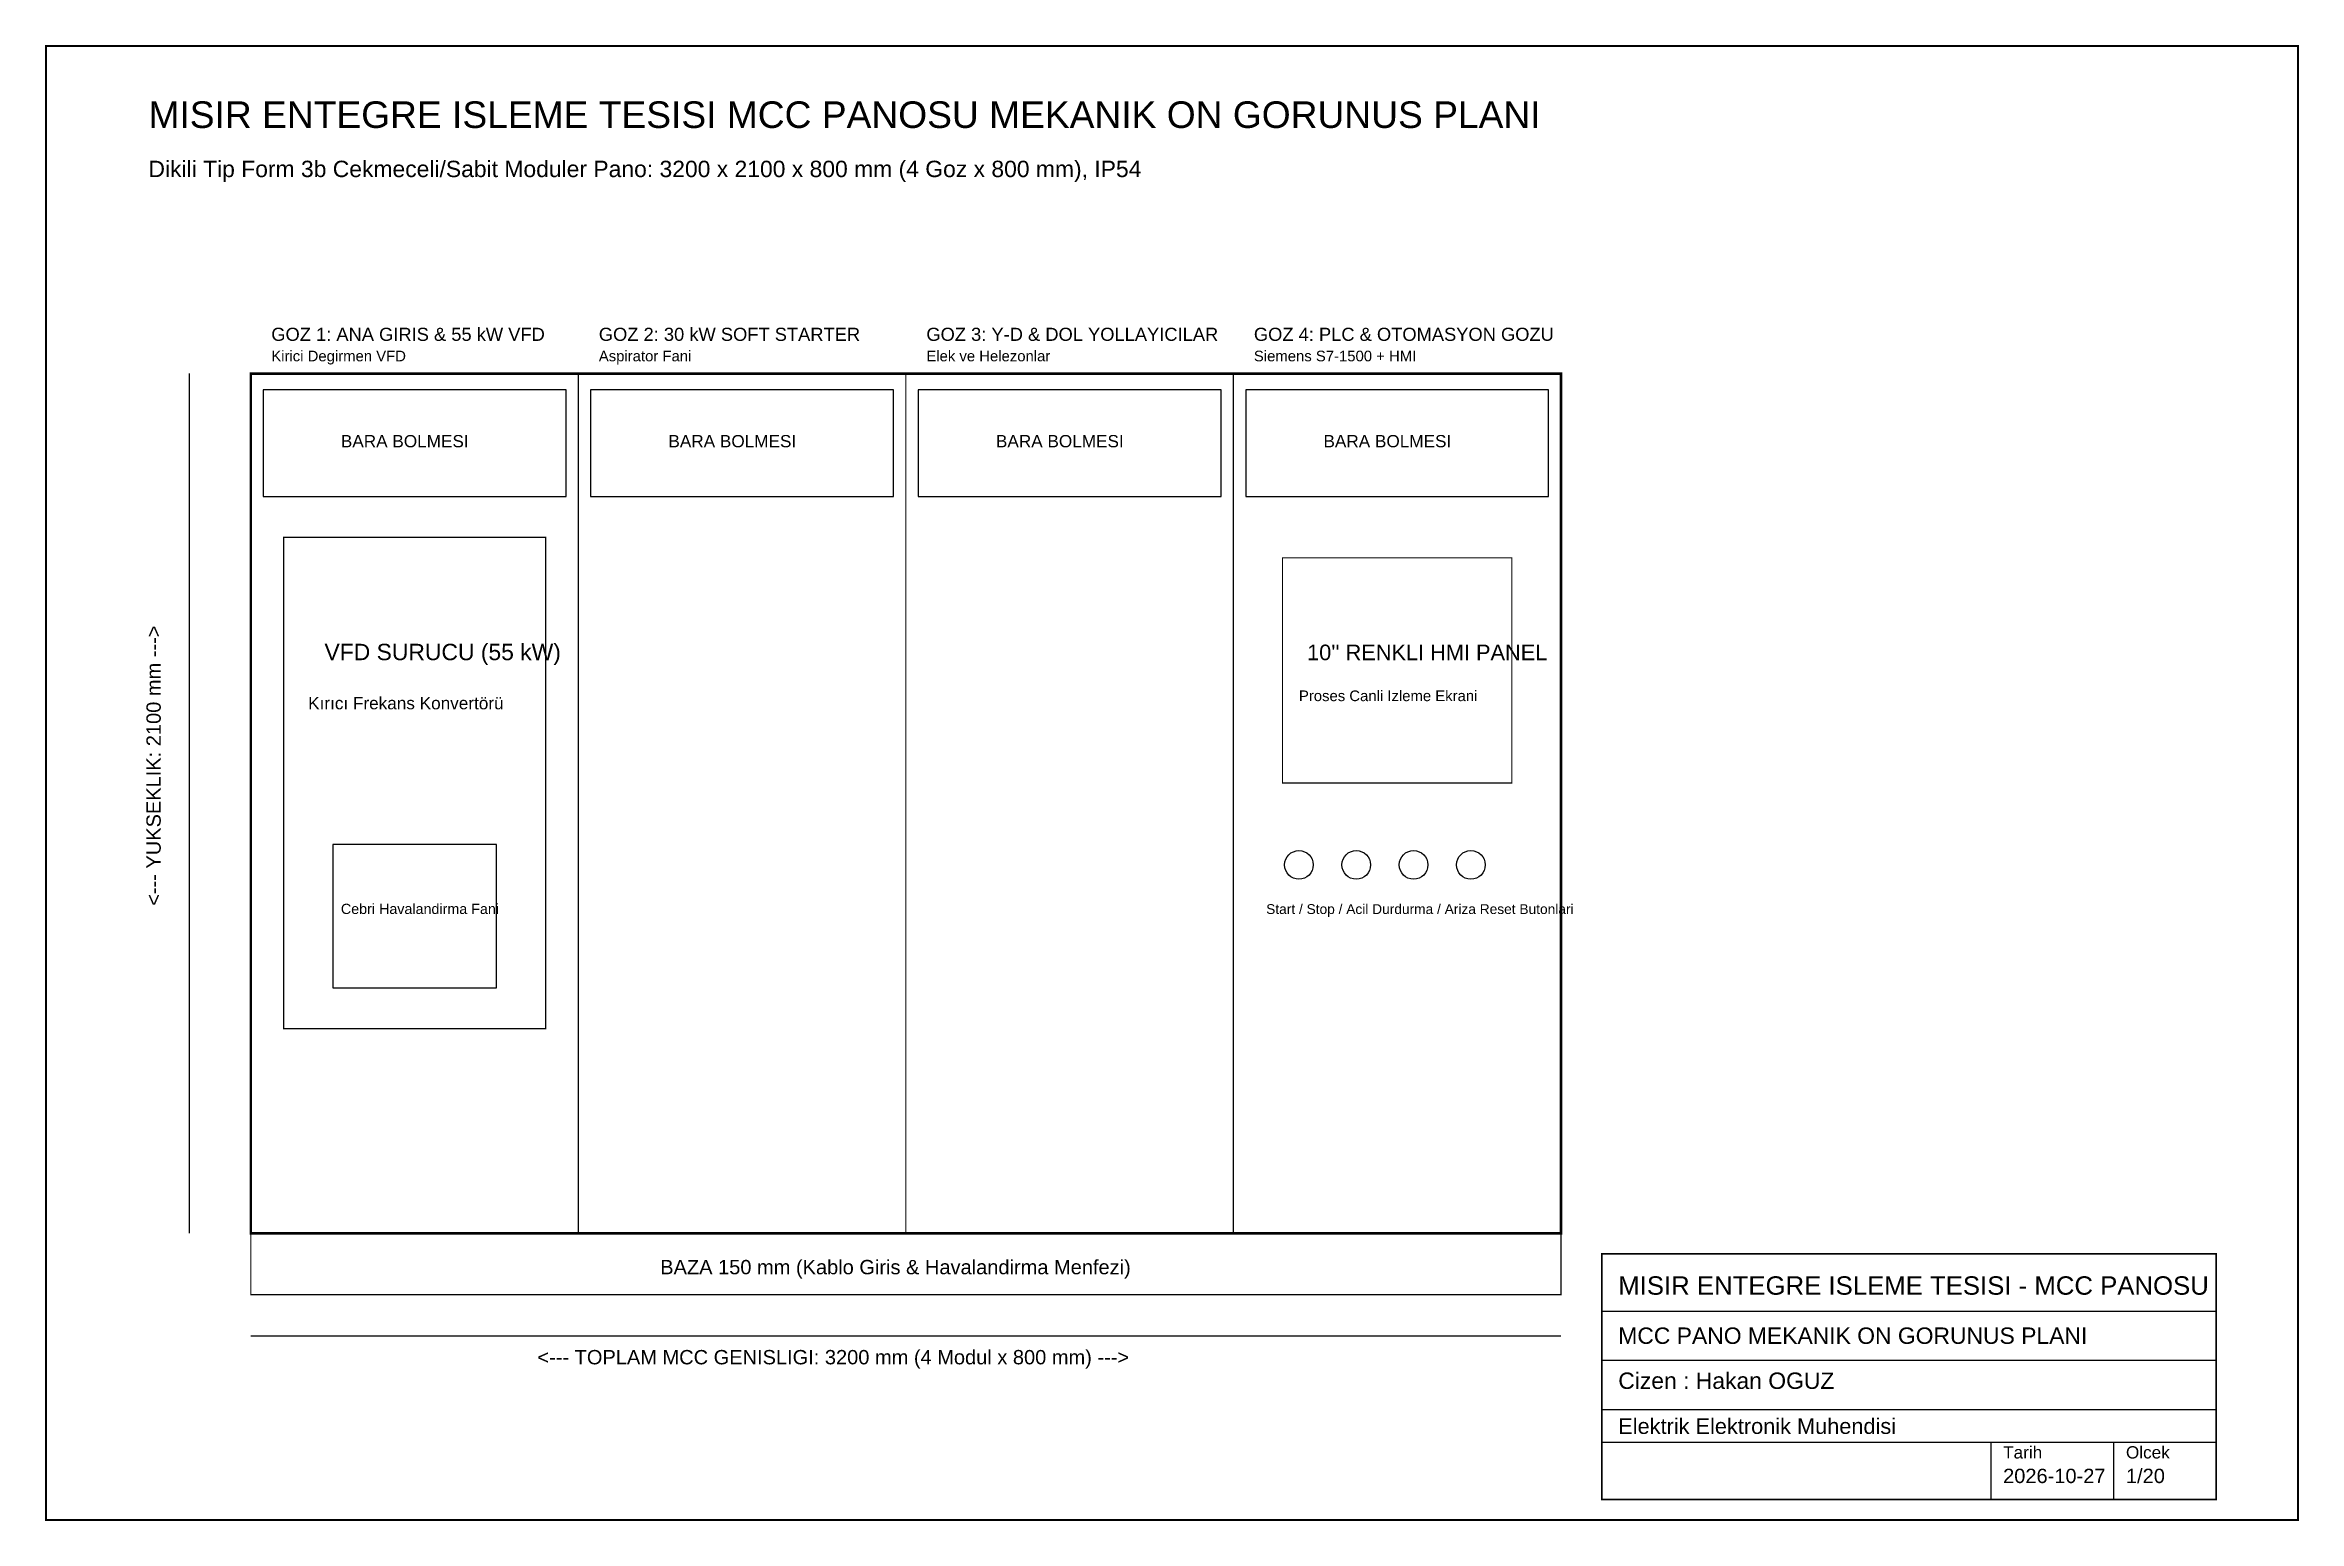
# Model space of a CAD drawing. Header units: millimetres. Extents: x -25 to 55025, y -25 to 36025.
import ezdxf

# ---------------------------------------------------------------- set-up
doc = ezdxf.new("R2010")
doc.units = ezdxf.units.MM
for name, color, linetype in [('ANTET', 7, 'Continuous'), ('CERCEVE', 7, 'Continuous'), ('OLCU', 8, 'Continuous'), ('PANO_ELEMAN', 4, 'Continuous'), ('PANO_KARKAS', 8, 'Continuous'), ('YAZI', 7, 'Continuous')]:
    doc.layers.add(name, color=color, linetype=linetype)
doc.styles.add('MCC_STYLE', font='arial.ttf')

msp = doc.modelspace()

# ---------------------------------------------------------------- linework, layer by layer
at = {"layer": 'ANTET'}
for p, q in [((38000, 5100), (53000, 5100)), ((38000, 3900), (53000, 3900)), ((38000, 2700), (53000, 2700)), ((38000, 1900), (53000, 1900)), ((47500, 1900), (47500, 500)), ((50500, 1900), (50500, 500))]:
    msp.add_line(p, q, dxfattribs=at)
at = {"layer": 'ANTET', "const_width": 40}
msp.add_lwpolyline([(38000, 500), (53000, 500), (53000, 6500), (38000, 6500)], close=True, dxfattribs=at)
at = {"layer": 'CERCEVE', "const_width": 50}
msp.add_lwpolyline([(0, 0), (55000, 0), (55000, 36000), (0, 36000)], close=True, dxfattribs=at)
at = {"layer": 'OLCU'}
for p, q in [((3500, 7000), (3500, 28000)), ((5000, 4500), (37000, 4500))]:
    msp.add_line(p, q, dxfattribs=at)
at = {"layer": 'PANO_ELEMAN'}
for points in [[(5300, 25000), (12700, 25000), (12700, 27600), (5300, 27600)], [(13300, 25000), (20700, 25000), (20700, 27600), (13300, 27600)], [(21300, 25000), (28700, 25000), (28700, 27600), (21300, 27600)], [(29300, 25000), (36700, 25000), (36700, 27600), (29300, 27600)], [(7000, 13000), (11000, 13000), (11000, 16500), (7000, 16500)]]:
    msp.add_lwpolyline(points, close=True, dxfattribs=at)
at = {"layer": 'PANO_ELEMAN', "const_width": 30}
for points in [[(5800, 12000), (12200, 12000), (12200, 24000), (5800, 24000)], [(30200, 18000), (35800, 18000), (35800, 23500), (30200, 23500)]]:
    msp.add_lwpolyline(points, close=True, dxfattribs=at)
at = {"layer": 'PANO_ELEMAN'}
for centre in [(30600, 16000), (32000, 16000), (33400, 16000), (34800, 16000)]:
    msp.add_circle(centre, 350, dxfattribs=at)
at = {"layer": 'PANO_KARKAS'}
for points, const_width in [([(5000, 7000), (37000, 7000), (37000, 28000), (5000, 28000)], 60), ([(5000, 5500), (37000, 5500), (37000, 7000), (5000, 7000)], 30)]:
    msp.add_lwpolyline(points, close=True, dxfattribs=dict(at, const_width=const_width))
at = {"layer": 'PANO_KARKAS', "const_width": 30}
for points in [[(13000, 7000), (13000, 28000)], [(21000, 7000), (21000, 28000)], [(29000, 7000), (29000, 28000)]]:
    msp.add_lwpolyline(points, dxfattribs=at)

# ---------------------------------------------------------------- texts
at = {"layer": 'ANTET', "style": 'MCC_STYLE'}
for s, height, p in [('MISIR ENTEGRE ISLEME TESISI - MCC PANOSU', 450, (38400, 5500)), ('MCC PANO MEKANIK ON GORUNUS PLANI', 400, (38400, 4300)), ('Cizen : Hakan OGUZ', 400, (38400, 3200)), ('Elektrik Elektronik Muhendisi', 380, (38400, 2100)), ('Tarih', 300, (47800, 1500)), ('Olcek', 300, (50800, 1500)), ('2026-10-27', 350, (47800, 900)), ('1/20', 350, (50800, 900))]:
    msp.add_text(s, height=height, dxfattribs=at).set_placement(p)
at = {"layer": 'OLCU', "style": 'MCC_STYLE'}
msp.add_text('<--- YUKSEKLIK: 2100 mm --->', height=350, rotation=90, dxfattribs=at).set_placement((2800, 15000))
msp.add_text('<--- TOPLAM MCC GENISLIGI: 3200 mm (4 Modul x 800 mm) --->', height=350, dxfattribs=at).set_placement((12000, 3800))
at = {"layer": 'PANO_ELEMAN', "style": 'MCC_STYLE'}
for s, height, p in [('BARA BOLMESI', 300, (7200, 26200)), ('BARA BOLMESI', 300, (15200, 26200)), ('BARA BOLMESI', 300, (23200, 26200)), ('BARA BOLMESI', 300, (31200, 26200)), ('VFD SURUCU (55 kW)', 400, (6800, 21000)), ("10'' RENKLI HMI PANEL", 380, (30800, 21000)), ('Kırıcı Frekans Konvertörü', 300, (6400, 19800)), ('Proses Canli Izleme Ekrani', 260, (30600, 20000)), ('Cebri Havalandirma Fani', 250, (7200, 14800)), ('Start / Stop / Acil Durdurma / Ariza Reset Butonlari', 240, (29800, 14800))]:
    msp.add_text(s, height=height, dxfattribs=at).set_placement(p)
at = {"layer": 'PANO_KARKAS', "style": 'MCC_STYLE'}
msp.add_text('BAZA 150 mm (Kablo Giris & Havalandirma Menfezi)', height=350, dxfattribs=at).set_placement((15000, 6000))
at = {"layer": 'YAZI', "style": 'MCC_STYLE'}
for s, height, p in [('MISIR ENTEGRE ISLEME TESISI MCC PANOSU MEKANIK ON GORUNUS PLANI', 650, (2500, 34000)), ('Dikili Tip Form 3b Cekmeceli/Sabit Moduler Pano: 3200 x 2100 x 800 mm (4 Goz x 800 mm), IP54', 400, (2500, 32800)), ('GOZ 1: ANA GIRIS & 55 kW VFD', 320, (5500, 28800)), ('GOZ 2: 30 kW SOFT STARTER', 320, (13500, 28800)), ('GOZ 3: Y-D & DOL YOLLAYICILAR', 320, (21500, 28800)), ('GOZ 4: PLC & OTOMASYON GOZU', 320, (29500, 28800)), ('Kirici Degirmen VFD', 260, (5500, 28300)), ('Aspirator Fani', 260, (13500, 28300)), ('Elek ve Helezonlar', 260, (21500, 28300)), ('Siemens S7-1500 + HMI', 260, (29500, 28300))]:
    msp.add_text(s, height=height, dxfattribs=at).set_placement(p)

doc.saveas('drawing.dxf')
